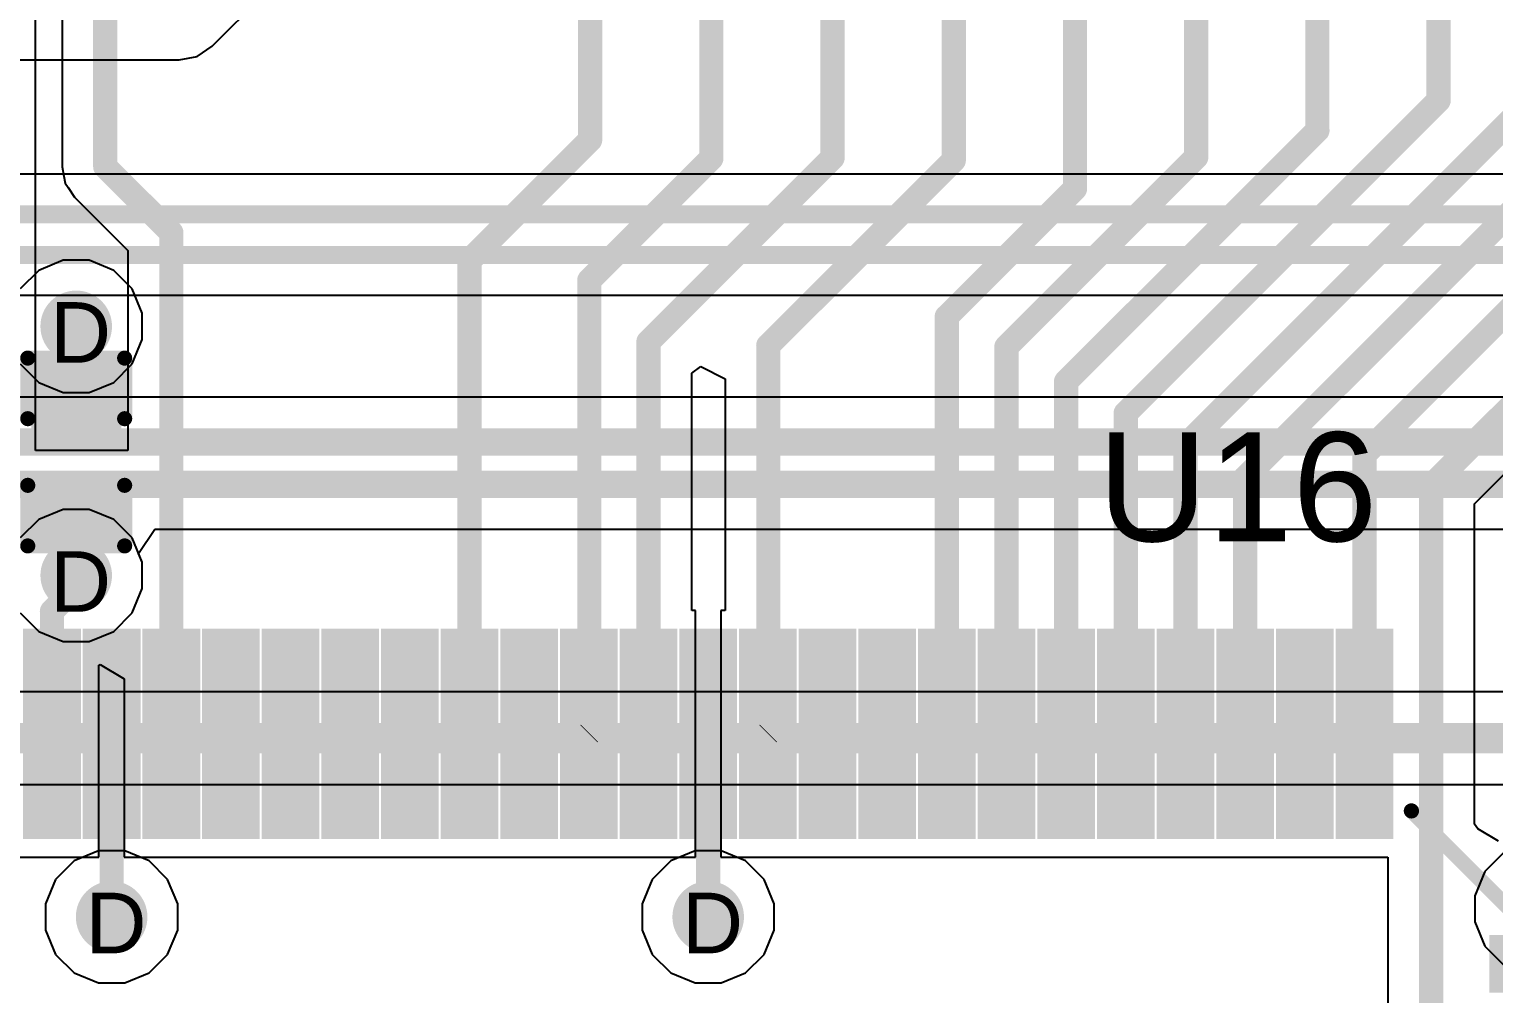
# Model space of a CAD drawing. Header units: inches. Extents: x -11 to 5428, y 0 to 5423.
# Drawn here: x 145.86 to 158.13, y 64.3 to 72.39 of the extents above; entities that cross this region are included whole.
import ezdxf

# ---------------------------------------------------------------- set-up
doc = ezdxf.new("R2010")
doc.units = ezdxf.units.IN
for name, color, linetype in [('Bottom Layer', 5, 'Continuous'), ('Drill Drawing', 1, 'Continuous'), ('GND', 16, 'Continuous'), ('PWR', 76, 'Continuous'), ('Top Layer', 1, 'Continuous'), ('Top Overlay', 2, 'Continuous'), ('Top Paste', 8, 'Continuous'), ('Top Solder', 216, 'Continuous'), ('Via Holes', 16, 'Continuous')]:
    doc.layers.add(name, color=color, linetype=linetype)
doc.styles.add('Arial', font='', dxfattribs={"height": 0.2})
doc.styles.get('Arial').set_extended_font_data('Arial')

# ---------------------------------------------------------------- blocks, each defined once
blk = doc.blocks.new('C___0402_398')
at = {"layer": 'Top Layer'}
for points in [[(-0.699, -0.317), (-0.699, 0.318), (-0.241, 0.318), (-0.241, -0.317)], [(0.241, -0.317), (0.241, 0.318), (0.699, 0.318), (0.699, -0.317)]]:
    blk.add_hatch(color=1, dxfattribs=at).paths.add_polyline_path(points)
at = {"layer": 'Top Paste'}
for points in [[(-0.699, -0.317), (-0.699, 0.318), (-0.241, 0.318), (-0.241, -0.317)], [(0.241, -0.317), (0.241, 0.318), (0.699, 0.318), (0.699, -0.317)]]:
    blk.add_hatch(color=8, dxfattribs=at).paths.add_polyline_path(points)
at = {"layer": 'Top Solder'}
for points in [[(-0.758, -0.377), (-0.758, 0.378), (-0.181, 0.378), (-0.181, -0.377)], [(0.181, -0.377), (0.181, 0.378), (0.758, 0.378), (0.758, -0.377)]]:
    blk.add_hatch(color=216, dxfattribs=at).paths.add_polyline_path(points)
at = {"layer": 'Top Overlay'}
for points in [[(-0.279, 0.406, 0.127, 0.127, 0), (-0.787, 0.406, 0.127, 0.127, 0)], [(-0.787, -0.406, 0.127, 0.127, 0), (-0.787, 0.406, 0.127, 0.127, 0)], [(0.787, 0.406, 0.127, 0.127, 0), (0.279, 0.406, 0.127, 0.127, 0)], [(0.787, -0.406, 0.127, 0.127, 0), (0.787, 0.406, 0.127, 0.127, 0)], [(-0.279, -0.406, 0.127, 0.127, 0), (-0.787, -0.406, 0.127, 0.127, 0)], [(0.787, -0.406, 0.127, 0.127, 0), (0.279, -0.406, 0.127, 0.127, 0)]]:
    blk.add_lwpolyline(points, format="xyseb", dxfattribs=at)
for points in [[(-0.819, 0.406, 0.0635, 0.0635, 1), (-0.756, 0.406, 0.0635, 0.0635, 1)], [(-0.819, 0.406, 0.0635, 0.0635, 1), (-0.756, 0.406, 0.0635, 0.0635, 1)], [(-0.311, 0.406, 0.0635, 0.0635, 1), (-0.248, 0.406, 0.0635, 0.0635, 1)], [(0.248, 0.406, 0.0635, 0.0635, 1), (0.311, 0.406, 0.0635, 0.0635, 1)], [(0.756, 0.406, 0.0635, 0.0635, 1), (0.819, 0.406, 0.0635, 0.0635, 1)], [(0.756, 0.406, 0.0635, 0.0635, 1), (0.819, 0.406, 0.0635, 0.0635, 1)], [(-0.819, -0.406, 0.0635, 0.0635, 1), (-0.756, -0.406, 0.0635, 0.0635, 1)], [(-0.819, -0.406, 0.0635, 0.0635, 1), (-0.756, -0.406, 0.0635, 0.0635, 1)], [(-0.311, -0.406, 0.0635, 0.0635, 1), (-0.248, -0.406, 0.0635, 0.0635, 1)], [(0.248, -0.406, 0.0635, 0.0635, 1), (0.311, -0.406, 0.0635, 0.0635, 1)], [(0.756, -0.406, 0.0635, 0.0635, 1), (0.819, -0.406, 0.0635, 0.0635, 1)], [(0.756, -0.406, 0.0635, 0.0635, 1), (0.819, -0.406, 0.0635, 0.0635, 1)]]:
    blk.add_lwpolyline(points, format="xyseb", close=True, dxfattribs=at)
blk = doc.blocks.new('LQFP_144_20_20__614')
at = {"layer": 'Top Layer'}
for points in [[(-2.39, 9.9), (-2.39, 11.46), (-2.11, 11.46), (-2.11, 9.9)], [(-1.89, 9.9), (-1.89, 11.46), (-1.61, 11.46), (-1.61, 9.9)], [(-1.39, 9.9), (-1.39, 11.46), (-1.11, 11.46), (-1.11, 9.9)], [(-0.89, 9.9), (-0.89, 11.46), (-0.61, 11.46), (-0.61, 9.9)], [(-0.39, 9.9), (-0.39, 11.46), (-0.11, 11.46), (-0.11, 9.9)], [(0.11, 9.9), (0.11, 11.46), (0.39, 11.46), (0.39, 9.9)], [(0.61, 9.9), (0.61, 11.46), (0.89, 11.46), (0.89, 9.9)], [(1.11, 9.9), (1.11, 11.46), (1.39, 11.46), (1.39, 9.9)], [(1.61, 9.9), (1.61, 11.46), (1.89, 11.46), (1.89, 9.9)], [(2.11, 9.9), (2.11, 11.46), (2.39, 11.46), (2.39, 9.9)], [(2.61, 9.9), (2.61, 11.46), (2.89, 11.46), (2.89, 9.9)], [(3.11, 9.9), (3.11, 11.46), (3.39, 11.46), (3.39, 9.9)], [(3.61, 9.9), (3.61, 11.46), (3.89, 11.46), (3.89, 9.9)], [(4.11, 9.9), (4.11, 11.46), (4.39, 11.46), (4.39, 9.9)], [(4.61, 9.9), (4.61, 11.46), (4.89, 11.46), (4.89, 9.9)], [(5.11, 9.9), (5.11, 11.46), (5.39, 11.46), (5.39, 9.9)], [(5.61, 9.9), (5.61, 11.46), (5.89, 11.46), (5.89, 9.9)], [(6.11, 9.9), (6.11, 11.46), (6.39, 11.46), (6.39, 9.9)], [(6.61, 9.9), (6.61, 11.46), (6.89, 11.46), (6.89, 9.9)], [(7.11, 9.9), (7.11, 11.46), (7.39, 11.46), (7.39, 9.9)], [(7.61, 9.9), (7.61, 11.46), (7.89, 11.46), (7.89, 9.9)], [(8.11, 9.9), (8.11, 11.46), (8.39, 11.46), (8.39, 9.9)], [(8.61, 9.9), (8.61, 11.46), (8.89, 11.46), (8.89, 9.9)]]:
    blk.add_hatch(color=1, dxfattribs=at).paths.add_polyline_path(points)
at = {"layer": 'Top Paste'}
for points in [[(-2.39, 9.9), (-2.39, 11.46), (-2.11, 11.46), (-2.11, 9.9)], [(-1.89, 9.9), (-1.89, 11.46), (-1.61, 11.46), (-1.61, 9.9)], [(-1.39, 9.9), (-1.39, 11.46), (-1.11, 11.46), (-1.11, 9.9)], [(-0.89, 9.9), (-0.89, 11.46), (-0.61, 11.46), (-0.61, 9.9)], [(-0.39, 9.9), (-0.39, 11.46), (-0.11, 11.46), (-0.11, 9.9)], [(0.11, 9.9), (0.11, 11.46), (0.39, 11.46), (0.39, 9.9)], [(0.61, 9.9), (0.61, 11.46), (0.89, 11.46), (0.89, 9.9)], [(1.11, 9.9), (1.11, 11.46), (1.39, 11.46), (1.39, 9.9)], [(1.61, 9.9), (1.61, 11.46), (1.89, 11.46), (1.89, 9.9)], [(2.11, 9.9), (2.11, 11.46), (2.39, 11.46), (2.39, 9.9)], [(2.61, 9.9), (2.61, 11.46), (2.89, 11.46), (2.89, 9.9)], [(3.11, 9.9), (3.11, 11.46), (3.39, 11.46), (3.39, 9.9)], [(3.61, 9.9), (3.61, 11.46), (3.89, 11.46), (3.89, 9.9)], [(4.11, 9.9), (4.11, 11.46), (4.39, 11.46), (4.39, 9.9)], [(4.61, 9.9), (4.61, 11.46), (4.89, 11.46), (4.89, 9.9)], [(5.11, 9.9), (5.11, 11.46), (5.39, 11.46), (5.39, 9.9)], [(5.61, 9.9), (5.61, 11.46), (5.89, 11.46), (5.89, 9.9)], [(6.11, 9.9), (6.11, 11.46), (6.39, 11.46), (6.39, 9.9)], [(6.61, 9.9), (6.61, 11.46), (6.89, 11.46), (6.89, 9.9)], [(7.11, 9.9), (7.11, 11.46), (7.39, 11.46), (7.39, 9.9)], [(7.61, 9.9), (7.61, 11.46), (7.89, 11.46), (7.89, 9.9)], [(8.11, 9.9), (8.11, 11.46), (8.39, 11.46), (8.39, 9.9)], [(8.61, 9.9), (8.61, 11.46), (8.89, 11.46), (8.89, 9.9)]]:
    blk.add_hatch(color=8, dxfattribs=at).paths.add_polyline_path(points)
at = {"layer": 'Top Solder'}
for points in [[(-2.492, 9.798), (-2.492, 11.562), (-2.008, 11.562), (-2.008, 9.798)], [(-1.992, 9.798), (-1.992, 11.562), (-1.508, 11.562), (-1.508, 9.798)], [(-1.492, 9.798), (-1.492, 11.562), (-1.008, 11.562), (-1.008, 9.798)], [(-0.992, 9.798), (-0.992, 11.562), (-0.508, 11.562), (-0.508, 9.798)], [(-0.492, 9.798), (-0.492, 11.562), (-0.008, 11.562), (-0.008, 9.798)], [(0.008, 9.798), (0.008, 11.562), (0.492, 11.562), (0.492, 9.798)], [(0.508, 9.798), (0.508, 11.562), (0.992, 11.562), (0.992, 9.798)], [(1.008, 9.798), (1.008, 11.562), (1.492, 11.562), (1.492, 9.798)], [(1.508, 9.798), (1.508, 11.562), (1.992, 11.562), (1.992, 9.798)], [(2.008, 9.798), (2.008, 11.562), (2.492, 11.562), (2.492, 9.798)], [(2.508, 9.798), (2.508, 11.562), (2.992, 11.562), (2.992, 9.798)], [(3.008, 9.798), (3.008, 11.562), (3.492, 11.562), (3.492, 9.798)], [(3.508, 9.798), (3.508, 11.562), (3.992, 11.562), (3.992, 9.798)], [(4.008, 9.798), (4.008, 11.562), (4.492, 11.562), (4.492, 9.798)], [(4.508, 9.798), (4.508, 11.562), (4.992, 11.562), (4.992, 9.798)], [(5.008, 9.798), (5.008, 11.562), (5.492, 11.562), (5.492, 9.798)], [(5.508, 9.798), (5.508, 11.562), (5.992, 11.562), (5.992, 9.798)], [(6.008, 9.798), (6.008, 11.562), (6.492, 11.562), (6.492, 9.798)], [(6.508, 9.798), (6.508, 11.562), (6.992, 11.562), (6.992, 9.798)], [(7.008, 9.798), (7.008, 11.562), (7.492, 11.562), (7.492, 9.798)], [(7.508, 9.798), (7.508, 11.562), (7.992, 11.562), (7.992, 9.798)], [(8.008, 9.798), (8.008, 11.562), (8.492, 11.562), (8.492, 9.798)], [(8.508, 9.798), (8.508, 11.562), (8.992, 11.562), (8.992, 9.798)], [(9.798, 8.992), (11.562, 8.992), (11.562, 8.508), (9.798, 8.508)]]:
    blk.add_hatch(color=216, dxfattribs=at).paths.add_polyline_path(points)
at = {"layer": 'Top Overlay'}
blk.add_lwpolyline([(9.144, 10.033, 0.127, 0.127, 0), (10.033, 9.144, 0.127, 0.127, 0)], format="xyseb", dxfattribs=at)
blk.add_lwpolyline([(9.112, 10.033, 0.0635, 0.0635, 1), (9.176, 10.033, 0.0635, 0.0635, 1)], format="xyseb", close=True, dxfattribs=at)

msp = doc.modelspace()

# ---------------------------------------------------------------- hatches: boundary and pattern name
at = {"layer": 'Bottom Layer'}
h = msp.add_hatch(color=5, dxfattribs=at)
edge = h.paths.add_edge_path()
edge.add_arc((146.251, 69.901), 0.3, 0, 360)
h = msp.add_hatch(color=5, dxfattribs=at)
edge = h.paths.add_edge_path()
edge.add_arc((146.251, 67.812), 0.3, 0, 360)
h = msp.add_hatch(color=5, dxfattribs=at)
edge = h.paths.add_edge_path()
edge.add_arc((146.548, 64.948), 0.3, 0, 360)
h = msp.add_hatch(color=5, dxfattribs=at)
edge = h.paths.add_edge_path()
edge.add_arc((151.548, 64.948), 0.3, 0, 360)
at = {"layer": 'GND'}
h = msp.add_hatch(color=16, dxfattribs=at)
edge = h.paths.add_edge_path()
edge.add_arc((146.251, 69.901), 0.3, 0, 360)
h = msp.add_hatch(color=16, dxfattribs=at)
edge = h.paths.add_edge_path()
edge.add_arc((146.251, 67.812), 0.3, 0, 360)
h = msp.add_hatch(color=16, dxfattribs=at)
edge = h.paths.add_edge_path()
edge.add_arc((146.548, 64.948), 0.3, 0, 360)
h = msp.add_hatch(color=16, dxfattribs=at)
edge = h.paths.add_edge_path()
edge.add_arc((151.548, 64.948), 0.3, 0, 360)
at = {"layer": 'PWR'}
h = msp.add_hatch(color=76, dxfattribs=at)
edge = h.paths.add_edge_path()
edge.add_arc((146.251, 69.901), 0.3, 0, 360)
h = msp.add_hatch(color=76, dxfattribs=at)
edge = h.paths.add_edge_path()
edge.add_arc((146.251, 67.812), 0.3, 0, 360)
h = msp.add_hatch(color=76, dxfattribs=at)
edge = h.paths.add_edge_path()
edge.add_arc((146.548, 64.948), 0.3, 0, 360)
h = msp.add_hatch(color=76, dxfattribs=at)
edge = h.paths.add_edge_path()
edge.add_arc((151.548, 64.948), 0.3, 0, 360)
at = {"layer": 'Top Layer'}
h = msp.add_hatch(color=1, dxfattribs=at)
edge = h.paths.add_edge_path()
edge.add_arc((146.251, 69.901), 0.3, 0, 360)
h = msp.add_hatch(color=1, dxfattribs=at)
edge = h.paths.add_edge_path()
edge.add_arc((146.251, 67.812), 0.3, 0, 360)
h = msp.add_hatch(color=1, dxfattribs=at)
edge = h.paths.add_edge_path()
edge.add_arc((146.548, 64.948), 0.3, 0, 360)
h = msp.add_hatch(color=1, dxfattribs=at)
edge = h.paths.add_edge_path()
edge.add_arc((151.548, 64.948), 0.3, 0, 360)
at = {"layer": 'Via Holes'}
h = msp.add_hatch(color=7, dxfattribs=at)
edge = h.paths.add_edge_path()
edge.add_arc((146.251, 69.901), 0.15, 0, 360)
h = msp.add_hatch(color=7, dxfattribs=at)
edge = h.paths.add_edge_path()
edge.add_arc((146.251, 67.812), 0.15, 0, 360)
h = msp.add_hatch(color=7, dxfattribs=at)
edge = h.paths.add_edge_path()
edge.add_arc((146.548, 64.948), 0.15, 0, 360)
h = msp.add_hatch(color=7, dxfattribs=at)
edge = h.paths.add_edge_path()
edge.add_arc((151.548, 64.948), 0.15, 0, 360)

# ---------------------------------------------------------------- linework, layer by layer
at = {"layer": 'Bottom Layer'}
for p, q in [((147.39, 72.25), (148.443, 73.303)), ((147.264, 72.165), (147.39, 72.25)), ((120.199, 72.136), (147.115, 72.136)), ((147.115, 72.136), (147.264, 72.165)), ((165.944, 71.178), (120.346, 71.178)), ((120.628, 70.162), (169.189, 70.162)), ((166.901, 69.307), (122.211, 69.307)), ((146.774, 67.997), (146.91, 68.201)), ((146.91, 68.201), (165.177, 68.201)), ((146.805, 67.922), (146.774, 67.997)), ((146.805, 67.702), (146.805, 67.922)), ((146.721, 67.498), (146.805, 67.702)), ((145.781, 67.498), (145.937, 67.342)), ((146.565, 67.342), (146.721, 67.498)), ((145.937, 67.342), (146.141, 67.258)), ((146.361, 67.258), (146.565, 67.342)), ((146.141, 67.258), (146.361, 67.258)), ((168.637, 66.836), (137.601, 66.836)), ((139.604, 66.059), (168.706, 66.059)), ((158.213, 65.486), (158.057, 65.33)), ((158.057, 65.33), (157.973, 65.126)), ((157.973, 65.126), (157.973, 64.906)), ((157.973, 64.906), (158.057, 64.702)), ((158.057, 64.702), (158.213, 64.546))]:
    msp.add_line(p, q, dxfattribs=at)
for points in [[(120.346, 70.841, 0.152, 0.152, 0), (169.47, 70.841, 0.152, 0.152, 0)], [(120.488, 70.499, 0.152, 0.152, 0), (169.328, 70.499, 0.152, 0.152, 0)], [(121.983, 68.932, 0.229, 0.229, 0), (166.901, 68.932, 0.229, 0.229, 0)], [(121.983, 68.576, 0.229, 0.229, 0), (164.821, 68.576, 0.229, 0.229, 0)], [(132.039, 66.448, 0.254, 0.254, 0), (169.101, 66.448, 0.254, 0.254, 0)]]:
    msp.add_lwpolyline(points, format="xyseb", dxfattribs=at)
at = {"layer": 'GND'}
for p, q in [((145.937, 68.282), (145.781, 68.126)), ((146.141, 68.366), (145.937, 68.282)), ((146.361, 68.366), (146.141, 68.366)), ((146.565, 68.282), (146.361, 68.366)), ((146.721, 68.126), (146.565, 68.282)), ((146.805, 67.922), (146.721, 68.126)), ((146.805, 67.702), (146.805, 67.922)), ((146.721, 67.498), (146.805, 67.702)), ((145.781, 67.498), (145.937, 67.342)), ((146.565, 67.342), (146.721, 67.498)), ((145.937, 67.342), (146.141, 67.258)), ((146.361, 67.258), (146.565, 67.342)), ((146.141, 67.258), (146.361, 67.258)), ((158.213, 65.486), (158.057, 65.33)), ((158.057, 65.33), (157.973, 65.126)), ((157.973, 65.126), (157.973, 64.906)), ((157.973, 64.906), (158.057, 64.702)), ((158.057, 64.702), (158.213, 64.546))]:
    msp.add_line(p, q, dxfattribs=at)
at = {"layer": 'PWR'}
for p, q in [((146.141, 70.455), (145.937, 70.37)), ((146.361, 70.455), (146.141, 70.455)), ((146.565, 70.37), (146.361, 70.455)), ((145.937, 70.37), (145.781, 70.215)), ((146.721, 70.215), (146.565, 70.37)), ((146.805, 70.011), (146.721, 70.215)), ((146.805, 69.791), (146.805, 70.011)), ((146.721, 69.587), (146.805, 69.791)), ((145.781, 69.587), (145.937, 69.431)), ((146.565, 69.431), (146.721, 69.587)), ((145.937, 69.431), (146.141, 69.347)), ((146.361, 69.347), (146.565, 69.431)), ((146.141, 69.347), (146.361, 69.347)), ((146.438, 65.502), (146.234, 65.417)), ((146.658, 65.502), (146.438, 65.502)), ((146.862, 65.417), (146.658, 65.502)), ((151.438, 65.502), (151.234, 65.417)), ((151.658, 65.502), (151.438, 65.502)), ((151.862, 65.417), (151.658, 65.502)), ((146.234, 65.417), (146.078, 65.262)), ((147.017, 65.262), (146.862, 65.417)), ((151.234, 65.417), (151.078, 65.262)), ((152.017, 65.262), (151.862, 65.417)), ((146.078, 65.262), (145.994, 65.058)), ((147.102, 65.058), (147.017, 65.262)), ((151.078, 65.262), (150.994, 65.058)), ((152.102, 65.058), (152.017, 65.262)), ((145.994, 65.058), (145.994, 64.838)), ((147.102, 64.838), (147.102, 65.058)), ((150.994, 65.058), (150.994, 64.838)), ((152.102, 64.838), (152.102, 65.058)), ((145.994, 64.838), (146.078, 64.634)), ((147.017, 64.634), (147.102, 64.838)), ((150.994, 64.838), (151.078, 64.634)), ((152.017, 64.634), (152.102, 64.838)), ((146.078, 64.634), (146.234, 64.478)), ((146.862, 64.478), (147.017, 64.634)), ((151.078, 64.634), (151.234, 64.478)), ((151.862, 64.478), (152.017, 64.634)), ((146.234, 64.478), (146.438, 64.394)), ((146.658, 64.394), (146.862, 64.478)), ((151.234, 64.478), (151.438, 64.394)), ((151.658, 64.394), (151.862, 64.478)), ((146.438, 64.394), (146.658, 64.394)), ((151.438, 64.394), (151.658, 64.394))]:
    msp.add_line(p, q, dxfattribs=at)
at = {"layer": 'Top Layer'}
for p, q in [((145.91, 68.859), (145.91, 73.863)), ((146.132, 73.863), (146.132, 71.24)), ((146.132, 71.24), (146.132, 71.24)), ((146.132, 71.24), (146.132, 71.24)), ((146.132, 71.24), (146.148, 71.161)), ((146.148, 71.161), (146.159, 71.101)), ((146.159, 71.101), (146.159, 71.101)), ((146.159, 71.101), (146.159, 71.101)), ((146.159, 71.101), (146.183, 71.065)), ((146.183, 71.065), (146.238, 70.983)), ((146.238, 70.983), (146.238, 70.983)), ((146.238, 70.983), (146.238, 70.983)), ((146.238, 70.983), (146.685, 70.536)), ((146.685, 70.536), (146.685, 68.859)), ((151.41, 69.509), (151.486, 69.565)), ((151.41, 67.518), (151.41, 69.509)), ((151.486, 69.565), (151.69, 69.462)), ((151.69, 69.462), (151.69, 67.518)), ((157.97, 68.412), (158.681, 69.123)), ((146.685, 68.859), (145.91, 68.859)), ((157.97, 65.726), (157.97, 68.412)), ((151.442, 67.518), (151.41, 67.518)), ((151.442, 65.45), (151.442, 67.518)), ((151.69, 67.518), (151.654, 67.518)), ((151.654, 67.518), (151.654, 65.45)), ((146.442, 67.06), (146.451, 67.065)), ((146.442, 65.45), (146.442, 67.06)), ((146.451, 67.065), (146.654, 66.944)), ((146.654, 66.944), (146.654, 65.45)), ((158, 65.688), (157.97, 65.726)), ((158.173, 65.582), (158, 65.688)), ((142.891, 65.45), (146.442, 65.45)), ((146.654, 65.45), (151.442, 65.45)), ((151.654, 65.45), (157.244, 65.45)), ((157.244, 65.45), (157.244, 63.287))]:
    msp.add_line(p, q, dxfattribs=at)
for points in [[(146.494, 71.24, 0.203, 0.203, 0), (146.494, 74.346, 0.203, 0.203, 0)], [(150.558, 71.464, 0.203, 0.203, 0), (150.558, 74.346, 0.203, 0.203, 0)], [(151.574, 71.31, 0.203, 0.203, 0), (151.574, 74.346, 0.203, 0.203, 0)], [(152.59, 71.314, 0.203, 0.203, 0), (152.59, 74.346, 0.203, 0.203, 0)], [(153.606, 71.294, 0.203, 0.203, 0), (153.606, 74.346, 0.203, 0.203, 0)], [(154.622, 71.056, 0.203, 0.203, 0), (154.622, 74.346, 0.203, 0.203, 0)], [(155.638, 71.319, 0.203, 0.203, 0), (155.638, 74.346, 0.203, 0.203, 0)], [(156.654, 71.544, 0.203, 0.203, 0), (156.654, 74.346, 0.203, 0.203, 0)], [(157.67, 71.796, 0.203, 0.203, 0), (157.67, 74.346, 0.203, 0.203, 0)], [(157.048, 68.826, 0.203, 0.203, 0), (160.718, 72.496, 0.203, 0.203, 0)], [(156.048, 68.631, 0.203, 0.203, 0), (159.702, 72.286, 0.203, 0.203, 0)], [(155.548, 68.902, 0.203, 0.203, 0), (158.686, 72.041, 0.203, 0.203, 0)], [(155.048, 69.173, 0.203, 0.203, 0), (157.67, 71.796, 0.203, 0.203, 0)], [(149.548, 70.453, 0.203, 0.203, 0), (150.558, 71.464, 0.203, 0.203, 0)], [(154.548, 69.437, 0.203, 0.203, 0), (156.654, 71.544, 0.203, 0.203, 0)], [(146.494, 71.24, 0.203, 0.203, 0), (147.048, 70.686, 0.203, 0.203, 0)], [(150.552, 70.287, 0.203, 0.203, 0), (151.574, 71.31, 0.203, 0.203, 0)], [(151.048, 69.772, 0.203, 0.203, 0), (152.59, 71.314, 0.203, 0.203, 0)], [(152.052, 69.74, 0.203, 0.203, 0), (153.606, 71.294, 0.203, 0.203, 0)], [(154.048, 69.728, 0.203, 0.203, 0), (155.638, 71.319, 0.203, 0.203, 0)], [(153.548, 69.982, 0.203, 0.203, 0), (154.622, 71.056, 0.203, 0.203, 0)], [(147.048, 66.484, 0.203, 0.203, 0), (147.048, 70.686, 0.203, 0.203, 0)], [(149.548, 66.484, 0.203, 0.203, 0), (149.548, 70.453, 0.203, 0.203, 0)], [(150.552, 66.488, 0.203, 0.203, 0), (150.552, 70.287, 0.203, 0.203, 0)], [(146.251, 69.317, 0.254, 0.254, 0), (146.251, 69.901, 0.254, 0.254, 0)], [(153.548, 66.484, 0.203, 0.203, 0), (153.548, 69.982, 0.203, 0.203, 0)], [(151.048, 66.484, 0.203, 0.203, 0), (151.048, 69.772, 0.203, 0.203, 0)], [(152.052, 66.488, 0.203, 0.203, 0), (152.052, 69.74, 0.203, 0.203, 0)], [(154.048, 66.484, 0.203, 0.203, 0), (154.048, 69.728, 0.203, 0.203, 0)], [(154.548, 66.484, 0.203, 0.203, 0), (154.548, 69.437, 0.203, 0.203, 0)], [(157.607, 68.562, 0.203, 0.203, 0), (158.531, 69.486, 0.203, 0.203, 0)], [(155.048, 66.484, 0.203, 0.203, 0), (155.048, 69.173, 0.203, 0.203, 0)], [(155.548, 66.484, 0.203, 0.203, 0), (155.548, 68.902, 0.203, 0.203, 0)], [(157.048, 66.484, 0.203, 0.203, 0), (157.048, 68.826, 0.203, 0.203, 0)], [(156.048, 66.484, 0.203, 0.203, 0), (156.048, 68.631, 0.203, 0.203, 0)], [(157.607, 63.287, 0.203, 0.203, 0), (157.607, 68.562, 0.203, 0.203, 0)], [(146.251, 67.812, 0.203, 0.203, 0), (146.251, 68.377, 0.203, 0.203, 0)], [(146.251, 67.713, 0.203, 0.203, 0), (146.251, 67.812, 0.203, 0.203, 0)], [(146.048, 67.51, 0.203, 0.203, 0), (146.251, 67.713, 0.203, 0.203, 0)], [(146.048, 66.484, 0.203, 0.203, 0), (146.048, 67.51, 0.203, 0.203, 0)], [(146.548, 64.948, 0.203, 0.203, 0), (146.548, 66.484, 0.203, 0.203, 0)], [(150.548, 66.484, 0.203, 0.203, 0), (150.552, 66.488, 0.203, 0.203, 0)], [(151.548, 64.948, 0.203, 0.203, 0), (151.548, 66.484, 0.203, 0.203, 0)], [(152.048, 66.484, 0.203, 0.203, 0), (152.052, 66.488, 0.203, 0.203, 0)]]:
    msp.add_lwpolyline(points, format="xyseb", dxfattribs=at)
for points in [[(157.62, 71.796, 0.102, 0.102, 1), (157.721, 71.796, 0.102, 0.102, 1)], [(157.62, 71.796, 0.102, 0.102, 1), (157.721, 71.796, 0.102, 0.102, 1)], [(150.508, 71.464, 0.102, 0.102, 1), (150.609, 71.464, 0.102, 0.102, 1)], [(150.508, 71.464, 0.102, 0.102, 1), (150.609, 71.464, 0.102, 0.102, 1)], [(156.604, 71.544, 0.102, 0.102, 1), (156.705, 71.544, 0.102, 0.102, 1)], [(156.604, 71.544, 0.102, 0.102, 1), (156.705, 71.544, 0.102, 0.102, 1)], [(146.444, 71.24, 0.102, 0.102, 1), (146.545, 71.24, 0.102, 0.102, 1)], [(146.444, 71.24, 0.102, 0.102, 1), (146.545, 71.24, 0.102, 0.102, 1)], [(151.524, 71.31, 0.102, 0.102, 1), (151.625, 71.31, 0.102, 0.102, 1)], [(151.524, 71.31, 0.102, 0.102, 1), (151.625, 71.31, 0.102, 0.102, 1)], [(152.54, 71.314, 0.102, 0.102, 1), (152.641, 71.314, 0.102, 0.102, 1)], [(152.54, 71.314, 0.102, 0.102, 1), (152.641, 71.314, 0.102, 0.102, 1)], [(153.556, 71.294, 0.102, 0.102, 1), (153.657, 71.294, 0.102, 0.102, 1)], [(153.556, 71.294, 0.102, 0.102, 1), (153.657, 71.294, 0.102, 0.102, 1)], [(155.588, 71.319, 0.102, 0.102, 1), (155.689, 71.319, 0.102, 0.102, 1)], [(155.588, 71.319, 0.102, 0.102, 1), (155.689, 71.319, 0.102, 0.102, 1)], [(154.572, 71.056, 0.102, 0.102, 1), (154.673, 71.056, 0.102, 0.102, 1)], [(154.572, 71.056, 0.102, 0.102, 1), (154.673, 71.056, 0.102, 0.102, 1)], [(146.997, 70.686, 0.102, 0.102, 1), (147.099, 70.686, 0.102, 0.102, 1)], [(146.997, 70.686, 0.102, 0.102, 1), (147.099, 70.686, 0.102, 0.102, 1)], [(149.497, 70.453, 0.102, 0.102, 1), (149.599, 70.453, 0.102, 0.102, 1)], [(149.497, 70.453, 0.102, 0.102, 1), (149.599, 70.453, 0.102, 0.102, 1)], [(150.501, 70.287, 0.102, 0.102, 1), (150.603, 70.287, 0.102, 0.102, 1)], [(150.501, 70.287, 0.102, 0.102, 1), (150.603, 70.287, 0.102, 0.102, 1)], [(146.188, 69.901, 0.127, 0.127, 1), (146.315, 69.901, 0.127, 0.127, 1)], [(153.497, 69.982, 0.102, 0.102, 1), (153.599, 69.982, 0.102, 0.102, 1)], [(153.497, 69.982, 0.102, 0.102, 1), (153.599, 69.982, 0.102, 0.102, 1)], [(150.997, 69.772, 0.102, 0.102, 1), (151.099, 69.772, 0.102, 0.102, 1)], [(150.997, 69.772, 0.102, 0.102, 1), (151.099, 69.772, 0.102, 0.102, 1)], [(152.001, 69.74, 0.102, 0.102, 1), (152.103, 69.74, 0.102, 0.102, 1)], [(152.001, 69.74, 0.102, 0.102, 1), (152.103, 69.74, 0.102, 0.102, 1)], [(153.997, 69.728, 0.102, 0.102, 1), (154.099, 69.728, 0.102, 0.102, 1)], [(153.997, 69.728, 0.102, 0.102, 1), (154.099, 69.728, 0.102, 0.102, 1)], [(154.497, 69.437, 0.102, 0.102, 1), (154.599, 69.437, 0.102, 0.102, 1)], [(154.497, 69.437, 0.102, 0.102, 1), (154.599, 69.437, 0.102, 0.102, 1)], [(146.188, 69.317, 0.127, 0.127, 1), (146.315, 69.317, 0.127, 0.127, 1)], [(154.997, 69.173, 0.102, 0.102, 1), (155.099, 69.173, 0.102, 0.102, 1)], [(154.997, 69.173, 0.102, 0.102, 1), (155.099, 69.173, 0.102, 0.102, 1)], [(155.497, 68.902, 0.102, 0.102, 1), (155.599, 68.902, 0.102, 0.102, 1)], [(155.497, 68.902, 0.102, 0.102, 1), (155.599, 68.902, 0.102, 0.102, 1)], [(156.997, 68.826, 0.102, 0.102, 1), (157.099, 68.826, 0.102, 0.102, 1)], [(156.997, 68.826, 0.102, 0.102, 1), (157.099, 68.826, 0.102, 0.102, 1)], [(155.997, 68.631, 0.102, 0.102, 1), (156.099, 68.631, 0.102, 0.102, 1)], [(155.997, 68.631, 0.102, 0.102, 1), (156.099, 68.631, 0.102, 0.102, 1)], [(157.556, 68.562, 0.102, 0.102, 1), (157.658, 68.562, 0.102, 0.102, 1)], [(157.556, 68.562, 0.102, 0.102, 1), (157.658, 68.562, 0.102, 0.102, 1)], [(146.2, 68.377, 0.102, 0.102, 1), (146.302, 68.377, 0.102, 0.102, 1)], [(146.2, 67.812, 0.102, 0.102, 1), (146.302, 67.812, 0.102, 0.102, 1)], [(146.2, 67.812, 0.102, 0.102, 1), (146.302, 67.812, 0.102, 0.102, 1)], [(146.2, 67.713, 0.102, 0.102, 1), (146.302, 67.713, 0.102, 0.102, 1)], [(146.2, 67.713, 0.102, 0.102, 1), (146.302, 67.713, 0.102, 0.102, 1)], [(145.997, 67.51, 0.102, 0.102, 1), (146.099, 67.51, 0.102, 0.102, 1)], [(145.997, 67.51, 0.102, 0.102, 1), (146.099, 67.51, 0.102, 0.102, 1)], [(145.997, 66.484, 0.102, 0.102, 1), (146.099, 66.484, 0.102, 0.102, 1)], [(146.497, 66.484, 0.102, 0.102, 1), (146.599, 66.484, 0.102, 0.102, 1)], [(146.997, 66.484, 0.102, 0.102, 1), (147.099, 66.484, 0.102, 0.102, 1)], [(149.497, 66.484, 0.102, 0.102, 1), (149.599, 66.484, 0.102, 0.102, 1)], [(150.497, 66.484, 0.102, 0.102, 1), (150.599, 66.484, 0.102, 0.102, 1)], [(150.501, 66.488, 0.102, 0.102, 1), (150.603, 66.488, 0.102, 0.102, 1)], [(150.501, 66.488, 0.102, 0.102, 1), (150.603, 66.488, 0.102, 0.102, 1)], [(150.997, 66.484, 0.102, 0.102, 1), (151.099, 66.484, 0.102, 0.102, 1)], [(151.497, 66.484, 0.102, 0.102, 1), (151.599, 66.484, 0.102, 0.102, 1)], [(151.997, 66.484, 0.102, 0.102, 1), (152.099, 66.484, 0.102, 0.102, 1)], [(152.001, 66.488, 0.102, 0.102, 1), (152.103, 66.488, 0.102, 0.102, 1)], [(152.001, 66.488, 0.102, 0.102, 1), (152.103, 66.488, 0.102, 0.102, 1)], [(153.497, 66.484, 0.102, 0.102, 1), (153.599, 66.484, 0.102, 0.102, 1)], [(153.997, 66.484, 0.102, 0.102, 1), (154.099, 66.484, 0.102, 0.102, 1)], [(154.497, 66.484, 0.102, 0.102, 1), (154.599, 66.484, 0.102, 0.102, 1)], [(154.997, 66.484, 0.102, 0.102, 1), (155.099, 66.484, 0.102, 0.102, 1)], [(155.497, 66.484, 0.102, 0.102, 1), (155.599, 66.484, 0.102, 0.102, 1)], [(155.997, 66.484, 0.102, 0.102, 1), (156.099, 66.484, 0.102, 0.102, 1)], [(156.997, 66.484, 0.102, 0.102, 1), (157.099, 66.484, 0.102, 0.102, 1)], [(146.497, 64.948, 0.102, 0.102, 1), (146.599, 64.948, 0.102, 0.102, 1)], [(151.497, 64.948, 0.102, 0.102, 1), (151.599, 64.948, 0.102, 0.102, 1)]]:
    msp.add_lwpolyline(points, format="xyseb", close=True, dxfattribs=at)

# ---------------------------------------------------------------- block references
at = {"rotation": 270}
msp.add_blockref('C___0402_398', (146.251, 68.847), dxfattribs=at)
msp.add_blockref('LQFP_144_20_20__614', (148.298, 55.804))

# ---------------------------------------------------------------- texts
at = {"layer": 'Drill Drawing', "style": 'Arial'}
for p in [(146.031, 69.596), (146.031, 67.507), (146.328, 64.643), (151.328, 64.643)]:
    msp.add_text('D', height=0.508, dxfattribs=at).set_placement(p)
at = {"layer": 'Top Overlay', "style": 'Arial'}
msp.add_text('U16', height=0.9144, dxfattribs=at).set_placement((154.813, 68.098))

doc.saveas('drawing.dxf')
